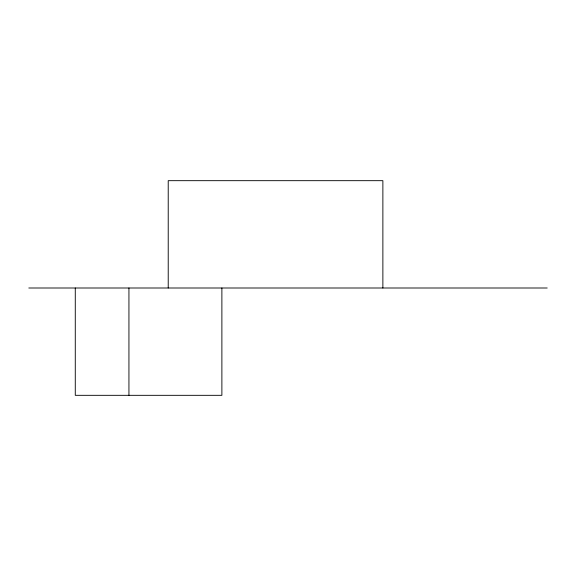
<?xml version="1.0" encoding="UTF-8"?>
<svg xmlns="http://www.w3.org/2000/svg" width="576" height="576" viewBox="0 0 576 576"><rect width="100%" height="100%" fill="white"/><g stroke="black" fill="none" stroke-linecap="round" stroke-linejoin="round"><path stroke-width="0.86" d="M28.8 288L547.2 288M382.874 288L382.874 180.677L168.221 180.677L168.221 288M221.882 288L221.882 395.323L75.276 395.323L75.276 288M128.938 288L128.938 395.323"/></g></svg>
